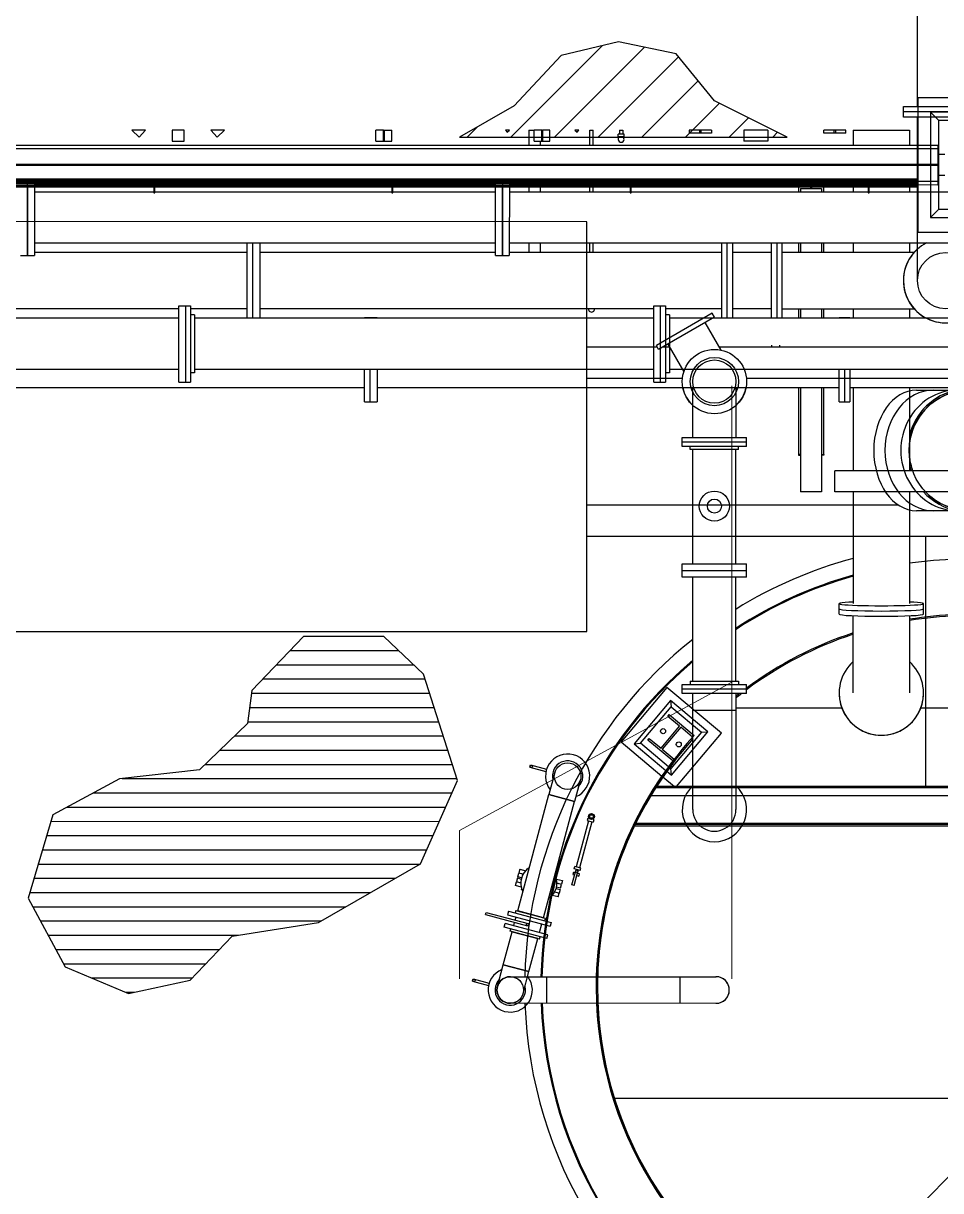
# Model space of a CAD drawing. Header units: metres. Extents: x 0 to 63075, y 0 to 44550.
# Drawn here: x 55221 to 56092, y 37370 to 38478 of the extents above; entities that cross this region are included whole.
import ezdxf

# ---------------------------------------------------------------- set-up
doc = ezdxf.new("R2010")
doc.units = ezdxf.units.M
doc.header["$LTSCALE"] = 75
for name, color, linetype in [('GSB', 7, 'Continuous'), ('ML6', 1, 'Continuous'), ('SDM', 7, 'Continuous'), ('SL1', 8, 'Continuous')]:
    doc.layers.add(name, color=color, linetype=linetype)
doc.styles.add('Arial', font='arial.ttf')
doc.styles.add('ROMANS', font='ROMANS.SHX')
doc.dimstyles.new('75___1-75', dxfattribs={"dimscale": 75, "dimtxt": 2.5, "dimasz": 2, "dimexe": 1.5, "dimexo": 1, "dimgap": 0.5, "dimtad": 1, "dimdec": 0, "dimzin": 12, "dimtxsty": 'ROMANS', "dimcen": 0, "dimclrd": 256, "dimclre": 256, "dimclrt": 3, "dimazin": 3, "dimtfac": 1, "dimtdec": 0, "dimtmove": 0, "dimatfit": 0, "dimfxl": 1, "dimlwd": -1, "dimlwe": -1, "dimarcsym": 0})
doc.dimstyles.new('VL0-GL_L', dxfattribs={"dimtxt": 0.18, "dimasz": 0.18, "dimexe": 0.18, "dimexo": 0.0625, "dimgap": 0.09, "dimtad": 0, "dimtih": 1, "dimtoh": 1, "dimdec": 4, "dimzin": 0, "dimdsep": 46, "dimtxsty": 'Standard', "dimcen": 0.09, "dimadec": 0, "dimazin": 0, "dimtfac": 1, "dimtdec": 4, "dimtofl": 0, "dimtmove": 0, "dimatfit": 3, "dimfxl": 1, "dimtolj": 1, "dimtzin": 0, "dimarcsym": 0})

# ---------------------------------------------------------------- blocks, each defined once
blk = doc.blocks.new('A$C6bae614f')
at = {"layer": 'SL1'}
h = blk.add_hatch(dxfattribs=at)
h.set_pattern_fill('_USER', color=256, scale=195, angle=44.99813, style=0, pattern_type=0)
h.set_pattern_definition([(44.99813, (326091.56, -18363.04), (-137.8813, 137.89033), [])])
h.paths.add_polyline_path([(384648.2, 30329.7), (386719.1, 30329.6), (386259.5, 30558.9), (386017.2, 30856.3), (385652.7, 30930.9), (385289.8, 30846.4), (384993.7, 30528.1)])
h = blk.add_hatch(dxfattribs=at)
h.set_pattern_fill('_USER', color=256, scale=90, angle=-0.00187, style=0, pattern_type=0)
h.set_pattern_definition([(359.99813, (326091.565, -18363.04), (0.00294, 90), [])])
h.paths.add_polyline_path([(383335.4, 26831), (383308.6, 26623), (383006.1, 26330.3), (382498.8, 26271.7), (382079.2, 26045.4), (381922.8, 25517.7), (382157.3, 25083), (382557.2, 24915.6), (382945.6, 24999.4), (383211.5, 25277.7), (383757.3, 25364.3), (384401.3, 25735.1), (384635.5, 26261.9), (384420.6, 26933.2), (384169.6, 27173.1), (383662.4, 27173.2)])
for p, q in [((387541.9, 30522.6), (387542, 33442.2)), ((387544.9, 30578.8), (387544.9, 29728.8)), ((388194.9, 30578.8), (387544.9, 30578.8)), ((387453, 30522.6), (387986.4, 30522.6)), ((387453, 30456.1), (387453, 30522.6)), ((387986.4, 30489.3), (387453, 30489.3)), ((387674.9, 30436.3), (387624.9, 30486.3)), ((388114.9, 30486.3), (387624.9, 30486.3)), ((387624.9, 30486.3), (387624.9, 29821.3)), ((387986.4, 30456), (387453, 30456.1)), ((387541.9, 29422.7), (387541.9, 30456)), ((387674.9, 30436.3), (387674.9, 29871.3)), ((387674.9, 30436.3), (388064.9, 30436.3)), ((382663.4, 30372.5), (382577, 30372.5)), ((382577, 30372.5), (382623.6, 30329.5)), ((382623.6, 30329.5), (382663.4, 30372.5)), ((382908, 30372.5), (382831.8, 30372.5)), ((382831.8, 30372.5), (382831.8, 30304)), ((382908, 30304), (382908, 30372.5)), ((383162.9, 30372.5), (383076.4, 30372.5)), ((383116.2, 30329.4), (383076.4, 30372.5)), ((383116.2, 30329.4), (383162.9, 30372.5)), ((384119.9, 30303.9), (384119.9, 30372.5)), ((384157.8, 30372.5), (384119.9, 30372.5)), ((384167.8, 30372.5), (384157.8, 30372.5)), ((384167.8, 30303.9), (384167.8, 30372.5)), ((384167.8, 30372.5), (384219.9, 30372.5)), ((384172.1, 30372.5), (384172.1, 30303.9)), ((384219.9, 30303.9), (384219.9, 30372.5)), ((384963.6, 30372.5), (384938.2, 30372.5)), ((384938.2, 30372.5), (384948.6, 30360)), ((384948.6, 30360), (384963.6, 30372.5)), ((385085.5, 30372.5), (385119.9, 30372.5)), ((385085.5, 30372.5), (385085.5, 30278.9)), ((385119.9, 30303.9), (385119.9, 30372.5)), ((385157.8, 30372.5), (385119.9, 30372.5)), ((385167.8, 30372.5), (385157.8, 30372.5)), ((385167.8, 30303.9), (385167.8, 30372.5)), ((385167.8, 30372.5), (385172.1, 30372.5)), ((385172.1, 30372.5), (385172.1, 30303.9)), ((385182.1, 30372.5), (385172.1, 30372.5)), ((385219.9, 30372.5), (385182.1, 30372.5)), ((385219.9, 30303.9), (385219.9, 30372.5)), ((385401.7, 30372.4), (385376.3, 30372.4)), ((385376.3, 30372.4), (385391.3, 30360)), ((385391.3, 30360), (385401.7, 30372.4)), ((385471.8, 30372.4), (385493.1, 30372.4)), ((385471.8, 30278.9), (385471.8, 30372.4)), ((385493.1, 30278.9), (385493.1, 30372.4)), ((385688.1, 30347.9), (385650, 30347.9)), ((385650, 30332), (385650, 30347.9)), ((385688.1, 30332), (385650, 30332)), ((385653.2, 30320.3), (385653.2, 30332)), ((385658.4, 30372.4), (385679.7, 30372.4)), ((385658.4, 30372.4), (385658.4, 30347.9)), ((385679.7, 30372.4), (385679.7, 30347.9)), ((385685, 30332), (385685, 30320.3)), ((385688.1, 30332), (385688.1, 30347.9)), ((386239.9, 30372.4), (386099.9, 30372.4)), ((386099.9, 30372.4), (386099.9, 30353.9)), ((386239.9, 30353.9), (386099.9, 30353.9)), ((386166.4, 30353.9), (386154.4, 30353.9)), ((386166.4, 30353.9), (386166.4, 30372.4)), ((386173.4, 30372.4), (386173.4, 30353.9)), ((386239.9, 30372.4), (386239.9, 30353.9)), ((386595.9, 30372.4), (386443.9, 30372.4)), ((386443.9, 30372.4), (386443.9, 30303.8)), ((386595.9, 30372.4), (386595.9, 30303.8)), ((387089.9, 30372.4), (386949.9, 30372.4)), ((386949.9, 30353.8), (386949.9, 30372.4)), ((387089.9, 30353.8), (386949.9, 30353.8)), ((387016.4, 30353.8), (387016.4, 30372.4)), ((387023.4, 30372.4), (387023.4, 30353.8)), ((387089.9, 30353.8), (387089.9, 30372.4)), ((387136.2, 30372.4), (387491.8, 30372.4)), ((387136.2, 30372.4), (387136.2, 30278.8)), ((387491.8, 30372.4), (387491.8, 30278.8)), ((378069.9, 30279.1), (387669.9, 30278.8)), ((378069.9, 30257.6), (387669.9, 30257.3)), ((382831.8, 30304), (382908, 30304)), ((384119.9, 30303.9), (384219.9, 30303.9)), ((385119.9, 30303.9), (385219.9, 30303.9)), ((385158.6, 30303.9), (385158.6, 30278.9)), ((386595.9, 30303.8), (386443.9, 30303.8)), ((387669.9, 30278.8), (387669.9, 30257.3)), ((387669.9, 30257.3), (387669.9, 30050.3)), ((387715.9, 30220.3), (387669.9, 30220.3)), ((378069.9, 30158.6), (387669.9, 30158.3)), ((387669.9, 30149.3), (378069.9, 30149.6)), ((377932.3, 30040.6), (387541.9, 30040.3)), ((377933.4, 30050), (387541.9, 30049.6)), ((377936.7, 30057.9), (387541.9, 30057.6)), ((377941.6, 30063.2), (387541.9, 30062.9)), ((377947.5, 30065), (387541.9, 30064.7)), ((381875.3, 30063.8), (381963.2, 30063.8)), ((381919.2, 29581.2), (381919.2, 30063.8)), ((381963.2, 30063.8), (381963.1, 29581.2)), ((381963.2, 30050.5), (384875.3, 30050.4)), ((384875.3, 29581.1), (384875.3, 30063.7)), ((384875.3, 30063.7), (384963.2, 30063.7)), ((384919.2, 30063.7), (384919.2, 29581.1)), ((384963.2, 30063.7), (384963.1, 29581.1)), ((384963.2, 30050.4), (387669.9, 30050.3)), ((387715.9, 30087.3), (387669.9, 30087.3)), ((387669.9, 30050.3), (387669.9, 30028.8)), ((387541.9, 30031), (377933.4, 30031.3)), ((377936.7, 30023.4), (387541.9, 30023.1)), ((377941.6, 30018.1), (387541.9, 30017.8)), ((377947.5, 30016.2), (387541.9, 30015.9)), ((381919.2, 30016.1), (381919.2, 29581.2)), ((381963.1, 29984.4), (382717, 29984.4)), ((381963.1, 29984.4), (384875.3, 29984.3)), ((381963.2, 30029), (384875.3, 30028.9)), ((382717, 30016.1), (382717, 29977)), ((382717, 29977), (382723.3, 29977)), ((382723.3, 29977), (382723.3, 30016.1)), ((382723.3, 29984.4), (384221.5, 29984.3)), ((384221.5, 30016), (384221.5, 29976.9)), ((384221.5, 29976.9), (384227.8, 29976.9)), ((384227.8, 29976.9), (384227.8, 30016)), ((384227.8, 29984.3), (384875.3, 29984.3)), ((384919.2, 29581.1), (384919.2, 30016)), ((384963.1, 29984.3), (385726, 29984.3)), ((384963.1, 29984.3), (387875.3, 29984.2)), ((384963.2, 30028.9), (387669.9, 30028.8)), ((385085.5, 30028.9), (385085.5, 29984.3)), ((385158.5, 30028.9), (385158.5, 29984.3)), ((385471.8, 29984.3), (385471.8, 30028.9)), ((385493.1, 29984.3), (385493.1, 30028.9)), ((385726, 30016), (385726, 29976.9)), ((385726, 29976.9), (385732.3, 29976.9)), ((385732.3, 29976.9), (385732.3, 30016)), ((385732.3, 29984.3), (387230.5, 29984.2)), ((386789.7, 30028.8), (386789.7, 29984.3)), ((386803.4, 30003.8), (386803.4, 29984.3)), ((386803.4, 30003.8), (386936.4, 30003.8)), ((386865.9, 30028.8), (386865.9, 30003.8)), ((386873.9, 30003.8), (386873.9, 30028.8)), ((386936.4, 30003.8), (386936.4, 29984.3)), ((386950.1, 29984.3), (386950.1, 30028.8)), ((387136.2, 30028.8), (387136.2, 29984.2)), ((387230.5, 30015.9), (387230.5, 29976.8)), ((387230.5, 29976.8), (387236.8, 29976.8)), ((387236.8, 29976.8), (387236.8, 30015.9)), ((387236.8, 29984.2), (387541.9, 29984.2)), ((387491.8, 30028.8), (387491.8, 29984.2)), ((387674.9, 29871.3), (387624.9, 29821.3)), ((387624.9, 29821.3), (387789.7, 29821.3)), ((387789.7, 29871.3), (387674.9, 29871.3)), ((385452.1, 29794.8), (381313.2, 29795)), ((385452, 27203.3), (385452.1, 29794.8)), ((387544.9, 29728.8), (387789.7, 29728.8)), ((381963.1, 29660.6), (384875.3, 29660.5)), ((381963.1, 29660.6), (384875.3, 29660.5)), ((383306.9, 29600.2), (381963.1, 29600.3)), ((383306.9, 29184.4), (383306.9, 29660.5)), ((383340.2, 29660.5), (383340.2, 29184.4)), ((383387.3, 29660.5), (383387.3, 29184.4)), ((384875.3, 29600.2), (383387.3, 29600.2)), ((384963.1, 29660.5), (387541.9, 29660.4)), ((384963.1, 29660.5), (387875.3, 29660.4)), ((386306.9, 29600.1), (384963.1, 29600.2)), ((385085.5, 29660.5), (385085.5, 29600.2)), ((385158.5, 29660.5), (385158.5, 29600.2)), ((385471.7, 29600.2), (385471.7, 29660.5)), ((385493.1, 29600.2), (385493.1, 29660.5)), ((386306.9, 29184.3), (386306.9, 29660.4)), ((386340.2, 29184.3), (386340.2, 29660.4)), ((386373.5, 29660.4), (386373.4, 29184.3)), ((386619.4, 29600.1), (386373.5, 29600.1)), ((386619.4, 29184.3), (386619.4, 29660.4)), ((386652.7, 29660.4), (386652.7, 29184.3)), ((386685.9, 29660.4), (386685.9, 29184.3)), ((387520.9, 29600.1), (386685.9, 29600.1)), ((386789.7, 29660.4), (386789.7, 29600.1)), ((386803.4, 29660.4), (386803.4, 29600.1)), ((386936.4, 29660.4), (386936.4, 29600.1)), ((386950.1, 29600.1), (386950.1, 29660.4)), ((387136.2, 29660.4), (387136.1, 29600.1)), ((387491.8, 29660.4), (387491.7, 29600.1)), ((381875.3, 29581.2), (381963.1, 29581.2)), ((381875.3, 29581.2), (381963.1, 29581.2)), ((384875.3, 29581.1), (384963.1, 29581.1)), ((384875.3, 29581.1), (384963.1, 29581.1)), ((387541.9, 29422.3), (387541.9, 29422.3)), ((382875.2, 29244.7), (380387.3, 29244.7)), ((382875.2, 28781.2), (382875.2, 29263.8)), ((382875.2, 29263.8), (382949.4, 29263.8)), ((382875.2, 28781.2), (382875.2, 29263.8)), ((382875.2, 29263.8), (382949.4, 29263.8)), ((382919.2, 28781.2), (382919.2, 29263.8)), ((382949.4, 29263.8), (382949.4, 28781.2)), ((383306.9, 29244.6), (382949.4, 29244.7)), ((385875.2, 29244.6), (383387.3, 29244.6)), ((385875.2, 29263.7), (385949.4, 29263.7)), ((385875.2, 28781.1), (385875.2, 29263.7)), ((385875.2, 28781.1), (385875.2, 29263.7)), ((385875.2, 29263.7), (385949.4, 29263.7)), ((385919.2, 28781.1), (385919.2, 29263.7)), ((385949.4, 29263.7), (385949.4, 28781.1)), ((386306.9, 29244.5), (385949.4, 29244.6)), ((386619.4, 29244.5), (386373.4, 29244.5)), ((386685.9, 29244.5), (387520.9, 29244.5)), ((386789.7, 29244.5), (386789.7, 29184.3)), ((386803.4, 29244.5), (386803.4, 29184.3)), ((386936.4, 29244.5), (386936.4, 29184.3)), ((386950.1, 29184.3), (386950.1, 29244.5)), ((387136.1, 29244.5), (387136.1, 29184.2)), ((387491.7, 29244.5), (387491.7, 29184.2)), ((382875.2, 29184.4), (379974.8, 29184.5)), ((382875.2, 29184.4), (379974.8, 29184.5)), ((382974.8, 29205), (382949.4, 29205)), ((382974.8, 29205), (382949.4, 29205)), ((382974.8, 29205), (382974.7, 28839.9)), ((382974.8, 29205), (382974.7, 28839.9)), ((385875.2, 29184.3), (382974.8, 29184.4)), ((385875.2, 29184.3), (382974.8, 29184.4)), ((384048.2, 29189.1), (384128.6, 29189.1)), ((384048.2, 29184.4), (384048.2, 29189.1)), ((384081.5, 29189.1), (384081.5, 29184.3)), ((384128.6, 29189.1), (384128.6, 29184.3)), ((386244.4, 29215.5), (385892.4, 29012.3)), ((386258.6, 29190.9), (385906.6, 28987.7)), ((385974.8, 29204.9), (385949.4, 29204.9)), ((385974.8, 29204.9), (385949.4, 29204.9)), ((385974.8, 29204.9), (385974.7, 28839.8)), ((385974.8, 29204.9), (385974.7, 28839.8)), ((387599.5, 29184.2), (385974.8, 29184.3)), ((388863.6, 29184.2), (385974.8, 29184.3)), ((386301.9, 28982.5), (386200.8, 29157.5)), ((386258.6, 29190.9), (386244.4, 29215.5)), ((387048.2, 29189), (387114.7, 29189)), ((387048.2, 29184.3), (387048.2, 29189)), ((387081.5, 29184.3), (387081.5, 29189)), ((387114.7, 29189), (387114.7, 29184.2)), ((385452.1, 29003.9), (385897.3, 29003.9)), ((385906.6, 28987.7), (385892.4, 29012.3)), ((385934.7, 29003.9), (385974.3, 29003.9)), ((385964.4, 29021), (386065.4, 28846)), ((386289.6, 29003.9), (389450.2, 29003.7)), ((386619.9, 29013.8), (386619.9, 29003.8)), ((386669.9, 29013.8), (386669.9, 29003.8)), ((382875.2, 28860.5), (379974.7, 28860.6)), ((382875.2, 28860.5), (379974.7, 28860.6)), ((385875.2, 28860.4), (382974.7, 28860.5)), ((385875.2, 28860.4), (382974.7, 28860.5)), ((384048.2, 28655.7), (384048.2, 28860.5)), ((384081.5, 28860.5), (384081.4, 28655.7)), ((384128.6, 28860.5), (384128.6, 28655.7)), ((388863.6, 28860.3), (385974.7, 28860.4)), ((388863.6, 28860.3), (385974.7, 28860.4)), ((387048.2, 28655.6), (387048.2, 28860.4)), ((387081.5, 28860.4), (387081.4, 28655.6)), ((387114.7, 28860.4), (387114.7, 28655.6)), ((382875.2, 28781.2), (382949.4, 28781.2)), ((382875.2, 28781.2), (382949.4, 28781.2)), ((382974.7, 28839.9), (382949.4, 28839.9)), ((382974.7, 28839.9), (382949.4, 28839.9)), ((386056.7, 28803.9), (385452, 28803.9)), ((385974.7, 28839.8), (385949.4, 28839.8)), ((385974.7, 28839.8), (385949.4, 28839.8)), ((389278.7, 28803.8), (386461.1, 28803.8)), ((384048.2, 28744.6), (381128.6, 28744.7)), ((387048.2, 28744.5), (384128.6, 28744.6)), ((385875.2, 28781.1), (385949.4, 28781.1)), ((385875.2, 28781.1), (385949.4, 28781.1)), ((386122.3, 28431.4), (386122.4, 28744.6)), ((386395.4, 28744.5), (386395.4, 28431.4)), ((386789.7, 28744.5), (386789.7, 28322.2)), ((386803.4, 28744.5), (386803.4, 28086.8)), ((386936.4, 28744.5), (386936.4, 28086.8)), ((386950.1, 28322.2), (386950.1, 28744.5)), ((387796.4, 28744.5), (387114.7, 28744.5)), ((387136.1, 28744.5), (387136, 28220.3)), ((387491.7, 28744.5), (387491.6, 28220.3)), ((387535.4, 28729.8), (387869.9, 28729.8)), ((384048.2, 28655.7), (384128.6, 28655.7)), ((387048.2, 28655.6), (387114.7, 28655.6)), ((386055.7, 28431.4), (386462.1, 28431.4)), ((386055.7, 28374.5), (386055.7, 28431.4)), ((386462.1, 28374.5), (386462.1, 28431.4)), ((386055.7, 28402.9), (386462.1, 28402.9)), ((386462.1, 28374.5), (386055.7, 28374.5)), ((386106.5, 28353.7), (386106.5, 28374.5)), ((386411.3, 28353.7), (386106.5, 28353.7)), ((386122.3, 27632.6), (386122.3, 28353.7)), ((386395.4, 27632.6), (386395.4, 28353.7)), ((386411.3, 28353.7), (386411.3, 28374.5)), ((386789.7, 28322.2), (386789.7, 28318.8)), ((386803.4, 28322.2), (386789.7, 28322.2)), ((386789.7, 28318.8), (386803.4, 28318.8)), ((386936.4, 28322.2), (386950.1, 28322.2)), ((386950.1, 28318.8), (386936.4, 28318.8)), ((386950.1, 28322.2), (386950.1, 28318.8)), ((387796.4, 28220.3), (387019.9, 28220.3)), ((387019.9, 28087.3), (387019.9, 28220.3)), ((386936.4, 28086.8), (386803.4, 28086.8)), ((387796.4, 28087.3), (387019.9, 28087.3)), ((387136, 28087.3), (387135.9, 27380.1)), ((387491.6, 28087.3), (387491.5, 27380)), ((385452, 28003.9), (387421.1, 28003.8)), ((387869.9, 27967.8), (387535.4, 27967.8)), ((391313.1, 27803.7), (385452, 27803.9)), ((387594.7, 26223.1), (387594.7, 27803.8)), ((387594.7, 26223.1), (387594.7, 27803.8)), ((386055.6, 27547.9), (386055.6, 27632.6)), ((386055.6, 27632.6), (386462, 27632.6)), ((386462, 27547.9), (386462, 27632.6)), ((386055.6, 27590.2), (386462, 27590.2)), ((386462, 27547.9), (386055.6, 27547.9)), ((386122.3, 26889.1), (386122.3, 27547.9)), ((386395.3, 26889.1), (386395.4, 27547.9)), ((387047, 27313.6), (387047, 27380.1)), ((387580.4, 27313.6), (387580.4, 27380)), ((387135.9, 26815.2), (387135.9, 27303.7)), ((387491.5, 27303.6), (387491.5, 26815.2)), ((381313.1, 27203.4), (385452, 27203.3)), ((386055.6, 26868.4), (386462, 26868.4)), ((386055.6, 26811.5), (386055.6, 26868.4)), ((386106.4, 26889.1), (386411.2, 26889.1)), ((386106.4, 26889.1), (386106.4, 26868.4)), ((386411.2, 26889.1), (386411.2, 26868.4)), ((386462, 26811.5), (386462, 26868.4)), ((385959.1, 26850.8), (385669.9, 26506.1)), ((386303.9, 26561.6), (385959.1, 26850.8)), ((386462, 26839.9), (386055.6, 26839.9)), ((386462, 26811.5), (386055.6, 26811.5)), ((386122.3, 26077.9), (386122.3, 26811.5)), ((386395.3, 26811.5), (386395.3, 26077.9)), ((387047, 26814.5), (387047, 26814.5)), ((387047, 26814.5), (387047, 26814.5)), ((387580.4, 26814.4), (387580.4, 26814.4)), ((387580.4, 26814.4), (387580.4, 26814.4)), ((385981.3, 26768.4), (385750.9, 26493.9)), ((385792.1, 26497.5), (385984.9, 26727.3)), ((385981.3, 26768.4), (385984.9, 26727.3)), ((386217.6, 26570.2), (385981.3, 26768.4)), ((385984.9, 26727.3), (386176.4, 26566.6)), ((386395.3, 26722.4), (387063.4, 26722.4)), ((387563.9, 26722.3), (387796.3, 26722.3)), ((385964.1, 26667.5), (385973.2, 26678.4)), ((386039.1, 26604.5), (385964.1, 26667.5)), ((385973.2, 26678.4), (386130.3, 26546.6)), ((386395.3, 26704.9), (386122.3, 26704.9)), ((385922.4, 26465.4), (386039.1, 26604.5)), ((386046.1, 26598.7), (385929.4, 26459.6)), ((385987.2, 26295.7), (386217.6, 26570.2)), ((386121.1, 26535.7), (386046.1, 26598.7)), ((386176.4, 26566.6), (386217.6, 26570.2)), ((385669.9, 26506.1), (385927.1, 26290.3)), ((385750.9, 26493.9), (385792.1, 26497.5)), ((385750.9, 26493.9), (385951.7, 26325.4)), ((385968.9, 26349.1), (385792.1, 26497.5)), ((385838.2, 26517.5), (385847.4, 26528.4)), ((385995.3, 26385.7), (385838.2, 26517.5)), ((385847.4, 26528.4), (385922.4, 26465.4)), ((386176.4, 26566.6), (385983.6, 26336.8)), ((386019.9, 26223.2), (386303.9, 26561.6)), ((386130.3, 26546.6), (386121.1, 26535.7)), ((385929.4, 26459.6), (386004.4, 26396.6)), ((385092.1, 26346.1), (385096, 26360.6)), ((385092.1, 26346.1), (385194.8, 26318.6)), ((385096, 26360.6), (385198.7, 26333.1)), ((386004.4, 26396.6), (385995.3, 26385.7)), ((385999.9, 26390.4), (386010, 26390.4)), ((385250.2, 26311.5), (385213.2, 26173.4)), ((385933.2, 26285.1), (386007, 26223.2)), ((385957.9, 26320.2), (385987.2, 26295.7)), ((385983.6, 26336.8), (385975, 26344)), ((385987.2, 26295.7), (385983.6, 26336.8)), ((385412.8, 26267.9), (385375.8, 26129.8)), ((389852.2, 26215.6), (385887.3, 26215.8)), ((389847.5, 26223.1), (385892.1, 26223.2)), ((385016, 25437.4), (385213.2, 26173.3)), ((385178.5, 25393.8), (385375.8, 26129.8)), ((385213.2, 26173.4), (385375.8, 26129.8)), ((385213.2, 26173.4), (385213.2, 26173.4)), ((385213.2, 26173.4), (385375.8, 26129.8)), ((385375.8, 26129.8), (385213.2, 26173.4)), ((385375.8, 26129.8), (385213.2, 26173.4)), ((385213.2, 26173.4), (385375.8, 26129.8)), ((385213.2, 26173.4), (385213.2, 26173.4)), ((385213.2, 26173.4), (385213.2, 26173.3)), ((385213.2, 26173.3), (385375.8, 26129.8)), ((385375.8, 26129.8), (385375.8, 26129.8)), ((385375.8, 26129.8), (385375.8, 26129.8)), ((385375.8, 26129.8), (385375.8, 26129.8)), ((389883.9, 26164.5), (385855.7, 26164.6)), ((385191, 26090.3), (385191, 26090.3)), ((385191, 26090.3), (385191, 26090.3)), ((385191, 26090.3), (385191, 26090.3)), ((385191, 26090.3), (385191, 26090.3)), ((385191, 26090.3), (385191, 26090.3)), ((385353.5, 26046.7), (385353.5, 26046.7)), ((385353.5, 26046.7), (385353.5, 26046.7)), ((385353.5, 26046.7), (385353.5, 26046.7)), ((385353.5, 26046.7), (385353.5, 26046.7)), ((385353.5, 26046.7), (385353.5, 26046.7)), ((385353.5, 26046.7), (385353.5, 26046.7)), ((385463.8, 26006.3), (385386, 25715.9)), ((385484.4, 26000.8), (385406.6, 25710.3)), ((385459.8, 26023.8), (385455.7, 26008.5)), ((385455.7, 26008.5), (385492.5, 25998.6)), ((385459.8, 26023.8), (385464.3, 26022.6)), ((385464.2, 26028.2), (385462.8, 26023)), ((385492, 26015.2), (385496.6, 26013.9)), ((385496.6, 26013.9), (385492.5, 25998.6)), ((385493.5, 26014.8), (385494.9, 26020)), ((385758.2, 25985.2), (385758.4, 25985.7)), ((389981.4, 25985.1), (385758.2, 25985.2)), ((385758.4, 25985.7), (389981.2, 25985.5)), ((385761.9, 25992.8), (389977.6, 25992.7)), ((389987.4, 25972.7), (385752.2, 25972.8)), ((385029.2, 25701.3), (385023, 25678.3)), ((385029.2, 25701.3), (385066.5, 25691.3)), ((385075.5, 25705.3), (385073.6, 25698.3)), ((385075.5, 25705.3), (385080.4, 25704)), ((385359.1, 25603), (385382.3, 25689.9)), ((385368.6, 25683.1), (385364.4, 25667.8)), ((385368.6, 25683.1), (385379.7, 25680.1)), ((385373.5, 25599.1), (385396.8, 25686.1)), ((385373.8, 25702.7), (385377.9, 25718)), ((385410.6, 25692.9), (385373.8, 25702.7)), ((385414.7, 25708.2), (385377.9, 25718)), ((385387.5, 25695.2), (385386.2, 25699.4)), ((385395, 25693.2), (385398.2, 25696.2)), ((385410.6, 25692.9), (385414.7, 25708.2)), ((385001.6, 25598.1), (385007.7, 25621.2)), ((385036, 25613.6), (385007.7, 25621.2)), ((385014.3, 25645.8), (385008.1, 25622.7)), ((385008.1, 25622.7), (385036, 25615.3)), ((385014.3, 25645.8), (385038.9, 25639.2)), ((385016.4, 25653.7), (385022.6, 25676.7)), ((385041, 25647.1), (385016.4, 25653.7)), ((385050.5, 25669.2), (385022.6, 25676.7)), ((385023, 25678.3), (385051.3, 25670.7)), ((385256.1, 25656.9), (385261, 25655.6)), ((385261, 25655.6), (385259.1, 25648.6)), ((385261.7, 25639), (385299.1, 25629)), ((385264.6, 25613.5), (385292.9, 25605.9)), ((385292.5, 25604.4), (385264.6, 25611.9)), ((385299.1, 25629), (385292.9, 25605.9)), ((385364.4, 25667.8), (385375.6, 25664.8)), ((385390.1, 25660.9), (385401.3, 25657.9)), ((385394.2, 25676.3), (385405.4, 25673.3)), ((385405.4, 25673.3), (385401.3, 25657.9)), ((385038.9, 25588.1), (385001.6, 25598.1)), ((385039.6, 25571.6), (385041.5, 25578.6)), ((385044.5, 25570.3), (385039.6, 25571.6)), ((385271.4, 25525.8), (385234.1, 25535.8)), ((385277.6, 25548.9), (385249.3, 25556.5)), ((385250.1, 25557.9), (385278, 25550.4)), ((385259.6, 25580.1), (385284.2, 25573.5)), ((385286.3, 25581.3), (385261.7, 25587.9)), ((385271.4, 25525.8), (385277.6, 25548.9)), ((385284.2, 25573.5), (385278, 25550.4)), ((385286.3, 25581.3), (385292.5, 25604.4)), ((385373.5, 25599.1), (385359.1, 25603)), ((385225.2, 25521.9), (385220.3, 25523.2)), ((385225.2, 25521.9), (385227, 25528.8)), ((384812.2, 25413.8), (384816.1, 25428.3)), ((384812.2, 25413.8), (385077.7, 25342.6)), ((384816.1, 25428.3), (385081.6, 25357.1)), ((384958.2, 25436.5), (384952, 25413.4)), ((384952, 25413.4), (385221.9, 25341.1)), ((384958.2, 25436.5), (385228.1, 25364.1)), ((385000.3, 25378.9), (385005.7, 25399)), ((385004.5, 25440.4), (385000.4, 25425.2)), ((385004.5, 25440.4), (385190, 25390.7)), ((385178.5, 25393.8), (385016, 25437.4)), ((385016, 25437.3), (385016, 25437.4)), ((385178.5, 25393.8), (385016, 25437.3)), ((385016, 25437.3), (385178.5, 25393.8)), ((385016, 25437.3), (385016, 25437.3)), ((385178.5, 25393.8), (385178.5, 25393.8)), ((385178.5, 25393.8), (385178.5, 25393.8)), ((385190, 25390.7), (385185.9, 25375.4)), ((384931.2, 25335.6), (384937.4, 25358.7)), ((385201.1, 25263.3), (384931.2, 25335.6)), ((385207.3, 25286.4), (384937.4, 25358.7)), ((384969.3, 25309.1), (384973.4, 25324.3)), ((384991, 25344.3), (384996.4, 25364.4)), ((385153.6, 25300.7), (385168.3, 25355.5)), ((385228.1, 25364.1), (385221.9, 25341.1)), ((384924.9, 25097.4), (384980.8, 25306)), ((385154.8, 25259.3), (384969.3, 25309.1)), ((385143.3, 25262.4), (384980.8, 25306)), ((384980.8, 25306), (385143.3, 25262.4)), ((384980.8, 25306), (384980.8, 25306)), ((384980.8, 25306), (385143.3, 25262.4)), ((384980.8, 25306), (384980.8, 25306)), ((385087.4, 25053.8), (385143.3, 25262.4)), ((385143.3, 25262.4), (385143.3, 25262.4)), ((385143.3, 25262.4), (385143.3, 25262.4)), ((385154.8, 25259.3), (385158.9, 25274.6)), ((385201.1, 25263.3), (385207.3, 25286.4)), ((384947.1, 25180.4), (384947.1, 25180.4)), ((384947.1, 25180.4), (384947.1, 25180.4)), ((384947.1, 25180.4), (384947.1, 25180.4)), ((384947.1, 25180.4), (384947.1, 25180.4)), ((384947.1, 25180.4), (384947.1, 25180.4)), ((384887.9, 24959.2), (384924.9, 25097.3)), ((385087.4, 25053.8), (384924.9, 25097.4)), ((384924.9, 25097.3), (384924.9, 25097.4)), ((385087.4, 25053.8), (384924.9, 25097.3)), ((384924.9, 25097.3), (384924.9, 25097.3)), ((384924.9, 25097.3), (385087.4, 25053.8)), ((384924.9, 25097.3), (385087.4, 25053.8)), ((384924.9, 25097.3), (384924.9, 25097.3)), ((385087.4, 25053.8), (384924.9, 25097.3)), ((384924.9, 25097.3), (385087.4, 25053.8)), ((385109.7, 25136.9), (385109.7, 25136.9)), ((385109.7, 25136.9), (385109.7, 25136.9)), ((385109.7, 25136.8), (385109.7, 25136.9)), ((385109.7, 25136.9), (385109.7, 25136.9)), ((385109.7, 25136.9), (385109.7, 25136.9)), ((385109.7, 25136.8), (385109.7, 25136.8)), ((384969.1, 25021.6), (386269.1, 25021.5)), ((385050.4, 24915.6), (385087.4, 25053.8)), ((385087.4, 25053.8), (385087.4, 25053.8)), ((385087.4, 25053.8), (385087.4, 25053.8)), ((385087.4, 25053.8), (385087.4, 25053.8)), ((385198.1, 25021.6), (385198.1, 24853.3)), ((386040.1, 25021.5), (386040.1, 24853.3)), ((384729.7, 24993.8), (384733.6, 25008.3)), ((384729.7, 24993.8), (384832.4, 24966.3)), ((384733.6, 25008.3), (384836.3, 24980.8)), ((386269.1, 24853.2), (384969.1, 24853.3)), ((385585.3, 24402.6), (385577.1, 24402.6)), ((388279.3, 24309.1), (386207.6, 22200.7)), ((385626.4, 24253.9), (390113.1, 24253.7)), ((385863.5, 23724.1), (385863.5, 23730.2)), ((385876, 23709.9), (385876, 23703.9))]:
    blk.add_line(p, q, dxfattribs=at)
for points in [[(384648.2, 30329.7), (386719.1, 30329.6), (386259.5, 30558.9), (386017.2, 30856.3), (385652.7, 30930.9), (385289.8, 30846.4), (384993.7, 30528.1)], [(383335.4, 26831), (383308.6, 26623), (383006.1, 26330.3), (382498.8, 26271.7), (382079.2, 26045.4), (381922.8, 25517.7), (382157.3, 25083), (382557.2, 24915.6), (382945.6, 24999.4), (383211.5, 25277.7), (383757.3, 25364.3), (384401.3, 25735.1), (384635.5, 26261.9), (384420.6, 26933.2), (384169.6, 27173.1), (383662.4, 27173.2)]]:
    blk.add_lwpolyline(points, close=True, dxfattribs=at)
for centre, radius in [((387719.7, 29422.3), 177.8), ((386258.9, 28783.9), 203.2), ((386258.9, 28783.9), 152.4), ((386258.9, 28783.9), 136.5), ((386258.9, 28783.9), 136.5), ((387869.9, 28348.8), 381), ((386258.9, 27996.6), 95.2), ((386258.9, 27996.6), 44.4), ((385934.4, 26573.8), 15.9), ((386034, 26490.3), 15.9), ((385101.3, 26351.4), 7.5), ((385331.5, 26289.7), 84.1), ((385482.3, 26034.3), 19), ((385482.3, 26034.3), 15.9), ((385482.3, 26034.3), 10.7), ((385389.6, 25688), 7.5), ((385079.7, 25349.9), 7.5), ((384969.1, 24937.4), 84.1), ((384969.1, 24937.4), 84.1), ((384738.9, 24999.1), 7.5)]:
    blk.add_circle(centre, radius, dxfattribs=at)
for centre, radius, start, end in [((385669.1, 30316.1), 19, 146.44082, 33.55544), ((387719.7, 29422.3), 266.7, 116.78786, 243.20811), ((387719.7, 29422.3), 266.7, 131.80844, 48.18781), ((387719.7, 29422.3), 266.7, 179.99762, 359.99863), ((385482.4, 29242.2), 19, 172.94998, 7.04629), ((386258.9, 28783.9), 203.2, 191.17163, 227.78618), ((386258.9, 28783.9), 203.2, 312.21007, 348.82462), ((387869.9, 28348.8), 390.5, 101.9997, 165.60422), ((387869.9, 28348.8), 381, 102.30357, 173.10453), ((387869.9, 28348.8), 381, 186.88365, 199.70879), ((387869.9, 28348.8), 390.5, 194.38397, 199.21018), ((387869.9, 28348.8), 390.5, 222.03852, 259.14919), ((387869.9, 28348.8), 381, 223.34013, 258.87528), ((387869.8, 24953.8), 2810, 105.13782, 121.64776), ((387869.8, 24953.8), 2708, 91.55343, 98.02843), ((387869.8, 24953.8), 2708, 105.72271, 122.98779), ((387869.8, 24953.8), 2701.6, 105.76064, 123.07526), ((387869.8, 24953.8), 2358, 91.78435, 99.23073), ((387869.8, 24953.8), 2350, 91.79044, 99.26245), ((387869.8, 24953.8), 2358, 108.13277, 126.65564), ((387869.8, 24953.8), 2350, 108.19668, 126.80094), ((387869.8, 24953.8), 2810, 128.45272, 178.61819), ((387869.8, 24953.8), 2708, 130.1877, 178.5662), ((387869.8, 24953.8), 2701.6, 130.30156, 178.56284), ((387313.7, 26814.5), 266.7, 131.80441, 48.18378), ((387869.8, 24953.8), 2350, 127.76773, 128.85928), ((387869.8, 24953.8), 2358, 128.0179, 128.70282), ((387313.7, 26814.5), 266.7, 179.99398, 359.99421), ((387313.7, 26814.5), 266.7, 179.99398, 359.99421), ((387869.8, 24953.8), 2358, 137.82366, 178.35361), ((387869.8, 24953.8), 2350, 138.03941, 178.34801), ((385331.5, 26289.7), 139.7, 292.03097, 217.96529), ((385331.5, 26289.7), 96, 316.17248, 193.82377), ((387869.8, 24953.8), 2358, 142.46437, 37.53188), ((387869.8, 24953.8), 2350, 142.31437, 37.68188), ((387869.8, 24953.8), 2350, 147.51993, 148.9869), ((386258.8, 26077.9), 203.2, 132.21007, 47.78617), ((386258.8, 26077.9), 136.5, 179.99813, 359.99813), ((385150.3, 25613.6), 114.3, 122.39931, 207.59694), ((385150.3, 25613.6), 114.3, 302.39931, 27.59694), ((384969.1, 24937.4), 139.7, 112.03097, 37.96527), ((384969.1, 24937.4), 84.1, 89.99813, 269.99813), ((384969.1, 24937.4), 84.1, 89.55645, 270.43981), ((386269.1, 24937.4), 84.1, 269.55645, 90.43981), ((386269.1, 24937.4), 84.1, 269.99813, 89.99813), ((384969.1, 24937.4), 96, 136.17248, 13.82375), ((387869.8, 24953.8), 2810, 182.04988, 240.85669), ((387869.8, 24953.8), 2708, 182.1272, 241.45012), ((387869.8, 24953.8), 2701.6, 182.13221, 241.4886), ((387869.8, 24953.8), 2358, 182.4434, 243.89593), ((387869.8, 24953.8), 2350, 182.45173, 243.9608), ((387869.8, 24947.8), 2350, 211.37914, 211.9596)]:
    blk.add_arc(centre, radius, start, end, dxfattribs=at)
for centre, major_axis, ratio, start_param, end_param in [((387535.4, 28348.8), (0, -381), 0.707107, 3.141593, 6.283185), ((387641.7, 28348.8), (0, -381), 0.800199, 3.141593, 6.283185), ((387792, 28348.8), (0, 381), 0.931852, 0, 3.141593), ((387313.7, 27380), (-266.7, 0), 0.049944, 5.442117, 7.853982), ((387313.7, 27380), (266.7, 0), 0.049944, 4.712389, 7.124254), ((387313.7, 27346.8), (-266.7, 0), 0.049944, 0, 1.570796), ((387313.7, 27346.8), (266.7, 0), 0.049944, 3.141593, 6.283185), ((387313.7, 27313.6), (266.7, 0), 0.049944, 3.141593, 6.283185), ((387313.7, 27346.8), (266.7, 0), 0.049944, 4.712389, 6.283185), ((387869.8, 24953.8), (1982.7, -1261.5), 0.999993, 3.137613, 3.141366), ((387869.9, 24953.7), (2107.4, -1040.2), 0.999971, 3.142124, 3.14552), ((387869.8, 24953.8), (-2112.6, 1029.3), 0.999998, 6.278554, 6.28195)]:
    blk.add_ellipse(centre, major_axis=major_axis, ratio=ratio, start_param=start_param, end_param=end_param, dxfattribs=at)
for points in [[(386369.9, 28757.6), (386369.8, 26882.6), (384649.1, 25945.2), (384649.1, 25007.7)], [(386369.9, 28757.6), (386369.8, 26882.6), (386369.8, 25945.1), (386369.7, 25007.6)]]:
    blk.add_leader(points, dimstyle='VL0-GL_L', override={"dimscale": 1, "dimtxt": 2.5, "dimasz": 2.5, "dimgap": 1.25, "dimtad": 0, "dimtxsty": 'Arial', "dimldrblk": 'NONE', "dimlwd": 9}, dxfattribs=at)
blk = doc.blocks.new('zw$15D4')
at = {"layer": 'ML6', "xscale": 0.2502808837766805, "yscale": 0.2502808837766805, "zscale": 0.2502808837766805}
blk.add_blockref('A$C6bae614f', (-85544.7, -3177.3), dxfattribs=at)

msp = doc.modelspace()

# ---------------------------------------------------------------- block references
at = {"layer": 'GSB', "xscale": 0.6000000000000068, "yscale": 0.6000000000000068, "zscale": 0.6000000000000068}
msp.add_blockref('zw$15D4', (49200, 35721.6), dxfattribs=at)

# ---------------------------------------------------------------- leaders
at = {"layer": 'SDM'}
msp.add_leader([(52766.7, 37891.9), (59453.1, 42438.7), (62243.4, 42438.7)], dimstyle='75___1-75', override={"dimtad": 0}, dxfattribs=at)

doc.saveas('drawing.dxf')
